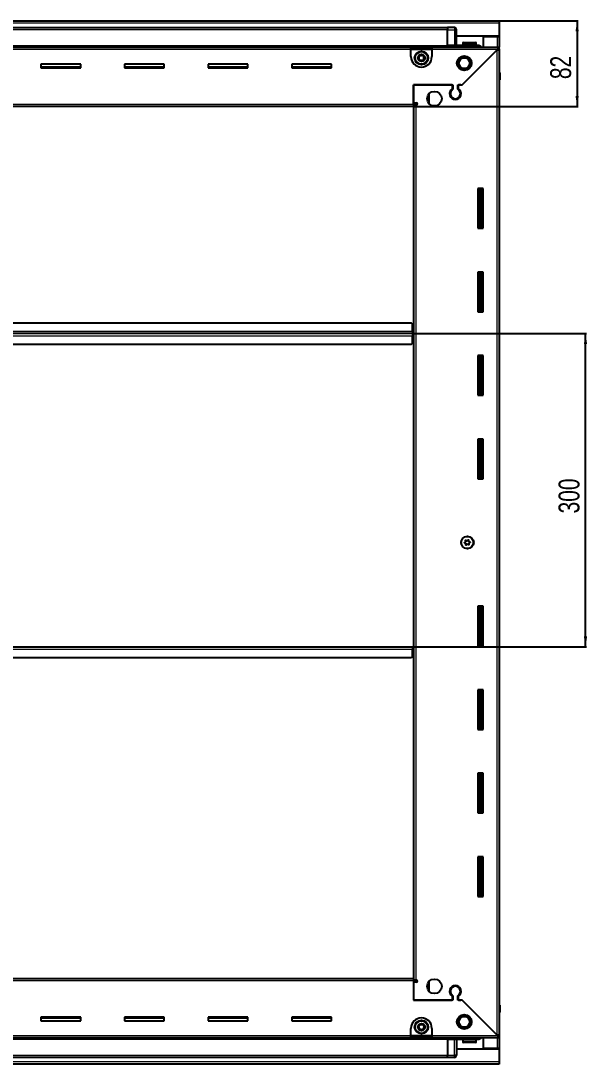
# Model space of a CAD drawing. Header units: millimetres. Extents: x -659 to 3374, y -1410 to 1457.
# Drawn here: x 2832 to 3374, y 274 to 1273 of the extents above; entities that cross this region are included whole.
import ezdxf

# ---------------------------------------------------------------- set-up
doc = ezdxf.new("R2010")
doc.units = ezdxf.units.MM
doc.layers.add('FORMAT', color=7, linetype='Continuous')
doc.styles.add('SLDTEXTSTYLE0', font='TXT', dxfattribs={"width": 0.75})
doc.dimstyles.new('SLDDIMSTYLE0', dxfattribs={"dimtxt": 20, "dimasz": 10, "dimexe": 0, "dimexo": 0.0625, "dimgap": 5, "dimtad": 2, "dimdec": 1, "dimrnd": 1e-09, "dimzin": 12, "dimdsep": 46, "dimtxsty": 'SLDTEXTSTYLE0', "dimsah": 1, "dimcen": 0.09, "dimadec": 0, "dimazin": 3, "dimtfac": 1, "dimtofl": 0, "dimtmove": 0, "dimatfit": 3, "dimfxl": 0, "dimfrac": 2, "dimtolj": 1, "dimtzin": 12, "dimarcsym": 0})

# ---------------------------------------------------------------- blocks, each defined once
blk = doc.blocks.new('_D_7')
at = {"layer": 'FORMAT'}
for p, q in [((3289.62, 1272.83), (3365.11, 1272.83)), ((3364.11, 1272.83), (3364.11, 1190.83)), ((3207.62, 1190.83), (3365.11, 1190.83))]:
    blk.add_line(p, q, dxfattribs=at)
for points in [[(3364.11, 1272.83), (3362.57, 1262.83), (3365.65, 1262.83)], [(3364.11, 1190.83), (3365.65, 1200.83), (3362.57, 1200.83)]]:
    blk.add_solid(points, dxfattribs=at)
at = {"layer": 'FORMAT', "insert": (3338.33, 1217.05), "char_height": 20, "attachment_point": 1, "rotation": 90, "style": 'SLDTEXTSTYLE0'}
blk.add_mtext('82', dxfattribs=at)
blk = doc.blocks.new('_D_8')
at = {"layer": 'FORMAT'}
for p, q in [((3206.62, 973.33), (3373.11, 973.33)), ((3372.11, 673.33), (3372.11, 973.33)), ((3206.62, 673.33), (3373.11, 673.33))]:
    blk.add_line(p, q, dxfattribs=at)
for points in [[(3372.11, 973.33), (3370.57, 963.33), (3373.65, 963.33)], [(3372.11, 673.33), (3373.65, 683.33), (3370.57, 683.33)]]:
    blk.add_solid(points, dxfattribs=at)
at = {"layer": 'FORMAT', "insert": (3346.33, 801.16), "char_height": 20, "attachment_point": 1, "rotation": 90, "style": 'SLDTEXTSTYLE0'}
blk.add_mtext('300', dxfattribs=at)

msp = doc.modelspace()

# ---------------------------------------------------------------- linework, layer by layer
at = {"color": 7, "linetype": 'Continuous', "lineweight": 25}
for p, q in [((2290.61, 1272.83), (3289.61, 1272.83)), ((3289.61, 1272.83), (3289.61, 1270.73)), ((3289.61, 1270.73), (3289.61, 1258.33)), ((3240.11, 1266.18), (2340.11, 1266.18)), ((3240.11, 1266.33), (3240.11, 1266.33)), ((3246.61, 1266.33), (3240.11, 1266.33)), ((3246.61, 1266.33), (3240.11, 1266.33)), ((3240.11, 1266.33), (3240.11, 1264.33)), ((3240.11, 1249.33), (3240.11, 1264.33)), ((3248.61, 1264.33), (3248.61, 1264.33)), ((3248.61, 1249.33), (3248.61, 1264.33)), ((3269.11, 1249.33), (3240.11, 1249.33)), ((3240.11, 1249.33), (3240.11, 1248.83)), ((3240.11, 1249.3), (3240.18, 1247.58)), ((3289.61, 1258.33), (3248.61, 1258.33)), ((3254.61, 1251.23), (3254.61, 1249.33)), ((3255.41, 1252.03), (3266.81, 1252.03)), ((3267.61, 1249.33), (3267.61, 1251.23)), ((3274.61, 1257.83), (3287.51, 1257.83)), ((3274.61, 1247.58), (3274.61, 1257.83)), ((3287.51, 1257.83), (3289.61, 1257.83)), ((3288.11, 1257.83), (3288.11, 1258.33)), ((3289.61, 1257.83), (3289.61, 1258.33)), ((3289.61, 1257.83), (3289.61, 1247.58)), ((2340.11, 1248.18), (3240.11, 1248.18)), ((2375.11, 1247.58), (3205.11, 1247.58)), ((3205.11, 1245.48), (3205.11, 1247.58)), ((3205.11, 1247.58), (3225.11, 1247.58)), ((3205.11, 1246.08), (3225.11, 1246.08)), ((3205.11, 1238.58), (3205.11, 1245.48)), ((3225.11, 1247.58), (3288.61, 1247.58)), ((3225.11, 1247.58), (3225.11, 1245.48)), ((3225.11, 1245.48), (3225.11, 1238.58)), ((3287.51, 1244.98), (3253.41, 1210.88)), ((3254.11, 1211.58), (3288.01, 1245.48)), ((3288.11, 1245.58), (3289.61, 1245.58)), ((3288.61, 1246.08), (3288.61, 1247.58)), ((3288.61, 1247.58), (3289.61, 1247.58)), ((3288.61, 1246.08), (3289.61, 1246.08)), ((3289.61, 1246.08), (3289.61, 1247.58)), ((3289.61, 1246.08), (3289.61, 1245.58)), ((3289.61, 1245.58), (3289.61, 301.08)), ((2889.11, 1231.33), (2851.11, 1231.33)), ((2851.11, 1231.33), (2851.11, 1227.83)), ((2889.11, 1227.83), (2889.11, 1231.33)), ((2969.11, 1231.33), (2931.11, 1231.33)), ((2931.11, 1231.33), (2931.11, 1227.83)), ((2969.11, 1227.83), (2969.11, 1231.33)), ((3049.11, 1231.33), (3011.11, 1231.33)), ((3011.11, 1231.33), (3011.11, 1227.83)), ((3049.11, 1227.83), (3049.11, 1231.33)), ((3129.11, 1231.33), (3091.11, 1231.33)), ((3091.11, 1231.33), (3091.11, 1227.83)), ((3129.11, 1227.83), (3129.11, 1231.33)), ((2889.11, 1228.58), (2851.11, 1228.58)), ((2851.11, 1227.83), (2889.11, 1227.83)), ((2969.11, 1228.58), (2931.11, 1228.58)), ((2931.11, 1227.83), (2969.11, 1227.83)), ((3049.11, 1228.58), (3011.11, 1228.58)), ((3011.11, 1227.83), (3049.11, 1227.83)), ((3129.11, 1228.58), (3091.11, 1228.58)), ((3091.11, 1227.83), (3129.11, 1227.83)), ((3289.61, 1224.15), (3289.61, 1224.15)), ((3290.11, 1222.83), (3290.11, 1216.33)), ((3290.11, 1216.33), (3290.11, 1222.83)), ((3207.61, 1211.58), (3207.61, 1194.33)), ((3244.61, 1211.58), (3207.61, 1211.58)), ((3207.61, 1211.58), (3245.31, 1211.58)), ((3207.61, 1192.93), (3207.61, 1211.58)), ((3244.61, 1211.58), (3244.61, 1207.69)), ((3245.31, 1211.58), (3245.31, 1207.29)), ((3249.91, 1211.58), (3254.11, 1211.58)), ((3249.91, 1207.29), (3249.91, 1211.58)), ((3252.71, 1211.58), (3250.61, 1211.58)), ((3250.61, 1207.69), (3250.61, 1211.58)), ((3253.41, 1210.88), (3252.71, 1211.58)), ((3289.61, 1216.33), (3290.11, 1216.33)), ((3289.96, 330.33), (3289.96, 1216.33)), ((3290.11, 1216.33), (3290.11, 1216.33)), ((3290.11, 1216.33), (3290.11, 1216.33)), ((3222.11, 1202.66), (3222.11, 1194)), ((3207.61, 1190.83), (2372.61, 1190.83)), ((3207.61, 1194.33), (3210.46, 1194.33)), ((3209.61, 1193.33), (3207.61, 1193.33)), ((3207.61, 1192.93), (3207.61, 1190.83)), ((3207.61, 1192.33), (3209.71, 1192.33)), ((3207.61, 1190.83), (3207.61, 355.83)), ((3209.61, 1192.33), (3209.61, 1193.33)), ((3210.46, 1192.33), (3209.71, 1192.33)), ((3249.61, 1198.72), (3249.61, 1197.96)), ((3269.11, 1112.33), (3269.11, 1074.33)), ((3274.11, 1112.33), (3269.11, 1112.33)), ((3270.13, 1112.33), (3270.13, 1074.33)), ((3270.17, 1112.33), (3270.17, 1074.33)), ((3271.96, 1112.33), (3271.96, 1074.33)), ((3274.11, 1074.33), (3274.11, 1112.33)), ((3269.11, 1074.33), (3274.11, 1074.33)), ((3269.11, 1032.33), (3269.11, 994.33)), ((3274.11, 1032.33), (3269.11, 1032.33)), ((3270.13, 1032.33), (3270.13, 994.33)), ((3270.17, 1032.33), (3270.17, 994.33)), ((3271.96, 1032.33), (3271.96, 994.33)), ((3274.11, 994.33), (3274.11, 1032.33)), ((3269.11, 994.33), (3274.11, 994.33)), ((3205.61, 983.33), (2374.61, 983.33)), ((3206.61, 982.33), (3205.61, 983.33)), ((3206.61, 975.43), (3206.61, 982.33)), ((3206.61, 973.33), (2373.61, 973.33)), ((3206.86, 976.18), (3206.61, 976.18)), ((3206.61, 975.43), (3206.61, 973.33)), ((3206.61, 973.33), (3206.61, 971.23)), ((3206.61, 964.33), (3206.61, 971.23)), ((3206.61, 970.48), (3206.86, 970.48)), ((3206.86, 973.33), (3206.86, 976.18)), ((3206.86, 970.48), (3206.86, 973.33)), ((3207.61, 973.33), (3206.86, 973.33)), ((2374.61, 963.33), (3205.61, 963.33)), ((3205.61, 963.33), (3206.61, 964.33)), ((3269.11, 952.33), (3269.11, 914.33)), ((3274.11, 952.33), (3269.11, 952.33)), ((3270.13, 952.33), (3270.13, 914.33)), ((3270.17, 952.33), (3270.17, 914.33)), ((3271.96, 952.33), (3271.96, 914.33)), ((3274.11, 914.33), (3274.11, 952.33)), ((3269.11, 914.33), (3274.11, 914.33)), ((3269.11, 872.33), (3269.11, 834.33)), ((3274.11, 872.33), (3269.11, 872.33)), ((3270.13, 872.33), (3270.13, 834.33)), ((3270.17, 872.33), (3270.17, 834.33)), ((3271.96, 872.33), (3271.96, 834.33)), ((3274.11, 834.33), (3274.11, 872.33)), ((3269.11, 834.33), (3274.11, 834.33)), ((3269.11, 712.33), (3269.11, 674.33)), ((3274.11, 712.33), (3269.11, 712.33)), ((3270.13, 712.33), (3270.13, 674.33)), ((3270.17, 712.33), (3270.17, 674.33)), ((3271.96, 712.33), (3271.96, 674.33)), ((3274.11, 674.33), (3274.11, 712.33)), ((2373.61, 673.33), (3206.61, 673.33)), ((3206.61, 673.33), (3206.61, 671.23)), ((3206.61, 664.33), (3206.61, 671.23)), ((3206.61, 670.48), (3206.86, 670.48)), ((3206.86, 670.48), (3206.86, 673.33)), ((3206.86, 673.33), (3207.61, 673.33)), ((3269.11, 674.33), (3274.11, 674.33)), ((2374.61, 663.33), (3205.61, 663.33)), ((3205.61, 663.33), (3206.61, 664.33)), ((3269.11, 632.33), (3269.11, 594.33)), ((3274.11, 632.33), (3269.11, 632.33)), ((3270.13, 632.33), (3270.13, 594.33)), ((3270.17, 632.33), (3270.17, 594.33)), ((3271.96, 632.33), (3271.96, 594.33)), ((3274.11, 594.33), (3274.11, 632.33)), ((3269.11, 594.33), (3274.11, 594.33)), ((3269.11, 552.33), (3269.11, 514.33)), ((3274.11, 552.33), (3269.11, 552.33)), ((3270.13, 552.33), (3270.13, 514.33)), ((3270.17, 552.33), (3270.17, 514.33)), ((3271.96, 552.33), (3271.96, 514.33)), ((3274.11, 514.33), (3274.11, 552.33)), ((3269.11, 514.33), (3274.11, 514.33)), ((3269.11, 472.33), (3269.11, 434.33)), ((3274.11, 472.33), (3269.11, 472.33)), ((3270.13, 472.33), (3270.13, 434.33)), ((3270.17, 472.33), (3270.17, 434.33)), ((3271.96, 472.33), (3271.96, 434.33)), ((3274.11, 434.33), (3274.11, 472.33)), ((3269.11, 434.33), (3274.11, 434.33)), ((2372.61, 355.83), (3207.61, 355.83)), ((3207.61, 355.83), (3207.61, 353.73)), ((3209.71, 354.33), (3207.61, 354.33)), ((3207.61, 353.73), (3207.61, 335.08)), ((3207.61, 353.33), (3209.61, 353.33)), ((3207.61, 352.33), (3207.61, 335.08)), ((3210.46, 352.33), (3207.61, 352.33)), ((3209.61, 353.33), (3209.61, 354.33)), ((3209.71, 354.33), (3210.46, 354.33)), ((3222.11, 352.66), (3222.11, 344)), ((3249.61, 348.7), (3249.61, 347.94)), ((3207.61, 335.08), (3244.61, 335.08)), ((3245.31, 335.08), (3207.61, 335.08)), ((3244.61, 338.97), (3244.61, 335.08)), ((3245.31, 339.37), (3245.31, 335.08)), ((3249.91, 335.08), (3249.91, 339.37)), ((3254.11, 335.08), (3249.91, 335.08)), ((3250.61, 335.08), (3250.61, 338.97)), ((3250.61, 335.08), (3252.71, 335.08)), ((3252.71, 335.08), (3253.41, 335.78)), ((3253.41, 335.78), (3287.51, 301.68)), ((3288.01, 301.18), (3254.11, 335.08)), ((3289.61, 330.33), (3290.11, 330.33)), ((3290.11, 330.33), (3290.11, 330.33)), ((3290.11, 323.83), (3290.11, 330.33)), ((3290.11, 330.33), (3290.11, 323.83)), ((2889.11, 318.83), (2851.11, 318.83)), ((2851.11, 318.83), (2851.11, 315.33)), ((2851.11, 318.08), (2889.11, 318.08)), ((2851.11, 315.33), (2889.11, 315.33)), ((2889.11, 315.33), (2889.11, 318.83)), ((2969.11, 318.83), (2931.11, 318.83)), ((2931.11, 318.83), (2931.11, 315.33)), ((2931.11, 318.08), (2969.11, 318.08)), ((2931.11, 315.33), (2969.11, 315.33)), ((2969.11, 315.33), (2969.11, 318.83)), ((3049.11, 318.83), (3011.11, 318.83)), ((3011.11, 318.83), (3011.11, 315.33)), ((3011.11, 318.08), (3049.11, 318.08)), ((3011.11, 315.33), (3049.11, 315.33)), ((3049.11, 315.33), (3049.11, 318.83)), ((3129.11, 318.83), (3091.11, 318.83)), ((3091.11, 318.83), (3091.11, 315.33)), ((3091.11, 318.08), (3129.11, 318.08)), ((3091.11, 315.33), (3129.11, 315.33)), ((3129.11, 315.33), (3129.11, 318.83)), ((3205.11, 301.18), (3205.11, 308.08)), ((3205.11, 299.08), (3205.11, 301.18)), ((3225.11, 300.58), (3205.11, 300.58)), ((3225.11, 308.08), (3225.11, 301.18)), ((3225.11, 301.18), (3225.11, 299.08)), ((3288.11, 301.08), (3289.61, 301.08)), ((3288.61, 300.58), (3288.61, 299.08)), ((3289.61, 300.58), (3288.61, 300.58)), ((3289.61, 301.08), (3289.61, 300.58)), ((3289.61, 300.58), (3289.61, 299.08)), ((3240.11, 298.48), (2340.11, 298.48)), ((3205.11, 299.08), (2375.11, 299.08)), ((3225.11, 299.08), (3205.11, 299.08)), ((3288.61, 299.08), (3225.11, 299.08)), ((3240.18, 299.08), (3240.11, 297.36)), ((3240.11, 297.33), (3240.11, 297.83)), ((3269.11, 297.33), (3240.11, 297.33)), ((3240.11, 297.33), (3240.11, 282.33)), ((3248.61, 297.33), (3248.61, 282.33)), ((3254.61, 297.33), (3254.61, 295.43)), ((3262.4, 294.63), (3255.41, 294.63)), ((3266.81, 294.63), (3262.4, 294.63)), ((3267.61, 295.43), (3267.61, 297.33)), ((3274.61, 288.83), (3274.61, 299.08)), ((3289.61, 299.08), (3288.61, 299.08)), ((3289.61, 299.08), (3289.61, 288.83)), ((2340.11, 280.48), (3240.11, 280.48)), ((3240.11, 280.33), (3240.11, 282.33)), ((3240.11, 280.33), (3240.11, 280.33)), ((3246.61, 280.33), (3240.11, 280.33)), ((3240.11, 280.33), (3240.11, 280.33)), ((3246.61, 280.33), (3240.11, 280.33)), ((3247.93, 280.83), (3247.93, 280.83)), ((3248.61, 288.33), (3289.61, 288.33)), ((3287.51, 288.83), (3274.61, 288.83)), ((3289.61, 288.83), (3287.51, 288.83)), ((3288.11, 288.33), (3288.11, 288.83)), ((3289.61, 288.33), (3289.61, 288.83)), ((3289.61, 288.33), (3289.61, 275.93)), ((3289.61, 273.83), (2290.61, 273.83)), ((3289.61, 275.93), (3289.61, 273.83))]:
    msp.add_line(p, q, dxfattribs=at)
at = {"color": 8, "linetype": 'Continuous', "lineweight": 18}
for p, q in [((3289.61, 1270.73), (2290.61, 1270.73)), ((3240.11, 1264.18), (2340.11, 1264.18)), ((3240.11, 1264.33), (3246.61, 1264.33)), ((3246.61, 1266.33), (3246.61, 1264.33)), ((3248.61, 1264.33), (3246.61, 1264.33)), ((3246.61, 1264.33), (3246.61, 1249.33)), ((3240.11, 1248.83), (2340.11, 1248.83)), ((3254.61, 1251.23), (3267.61, 1251.23)), ((3287.51, 1258.33), (3287.51, 1257.83)), ((3287.51, 1257.83), (3287.51, 1247.58)), ((3240.11, 1247.59), (2340.11, 1247.59)), ((3205.11, 1245.48), (2375.11, 1245.48)), ((3205.11, 1245.48), (3225.11, 1245.48)), ((3288.01, 1245.48), (3225.11, 1245.48)), ((3287.51, 301.68), (3287.51, 1244.98)), ((3289.61, 1222.83), (3290.11, 1222.83)), ((2372.61, 1192.93), (3207.61, 1192.93)), ((3209.71, 1192.33), (3209.71, 354.33)), ((3271.37, 1074.33), (3271.37, 1112.33)), ((3272.61, 1074.33), (3272.61, 1112.33)), ((3271.37, 994.33), (3271.37, 1032.33)), ((3272.61, 994.33), (3272.61, 1032.33)), ((3206.61, 975.43), (2373.61, 975.43)), ((2373.61, 971.23), (3206.61, 971.23)), ((3271.37, 914.33), (3271.37, 952.33)), ((3272.61, 914.33), (3272.61, 952.33)), ((3271.37, 834.33), (3271.37, 872.33)), ((3272.61, 834.33), (3272.61, 872.33)), ((3271.37, 674.33), (3271.37, 712.33)), ((3272.61, 674.33), (3272.61, 712.33)), ((2373.61, 671.23), (3206.61, 671.23)), ((3271.37, 594.33), (3271.37, 632.33)), ((3272.61, 594.33), (3272.61, 632.33)), ((3271.37, 514.33), (3271.37, 552.33)), ((3272.61, 514.33), (3272.61, 552.33)), ((3271.37, 434.33), (3271.37, 472.33)), ((3272.61, 434.33), (3272.61, 472.33)), ((3207.61, 353.73), (2372.61, 353.73)), ((3289.61, 323.83), (3290.11, 323.83)), ((2375.11, 301.18), (3205.11, 301.18)), ((3225.11, 301.18), (3205.11, 301.18)), ((3225.11, 301.18), (3288.01, 301.18)), ((2340.11, 299.07), (3240.11, 299.07)), ((2340.11, 297.83), (3240.11, 297.83)), ((3246.61, 282.33), (3246.61, 297.33)), ((3262.58, 295.43), (3254.61, 295.43)), ((3267.61, 295.43), (3262.58, 295.43)), ((3287.51, 299.08), (3287.51, 288.83)), ((2340.11, 282.48), (3240.11, 282.48)), ((3240.11, 282.33), (3246.61, 282.33)), ((3248.61, 282.33), (3246.61, 282.33)), ((3246.61, 280.33), (3246.61, 282.33)), ((3287.51, 288.83), (3287.51, 288.33)), ((3289.61, 275.93), (2290.61, 275.93))]:
    msp.add_line(p, q, dxfattribs=at)
at = {"color": 7, "linetype": 'Continuous', "lineweight": 25}
for centre, radius in [((3215.11, 1237.33), 6.5), ((3215.11, 1237.33), 3.46), ((3256.11, 1232.33), 7), ((3256.11, 1232.33), 6.03), ((3256.11, 1232.33), 5.1), ((3227.61, 1198.33), 7), ((3259.11, 773.33), 6), ((3258.96, 773.33), 5.78), ((3258.96, 773.33), 1.85), ((3227.61, 348.33), 7), ((3256.11, 314.33), 7), ((3256.11, 314.33), 6.03), ((3215.11, 309.33), 6.5), ((3215.11, 309.33), 3.46), ((3256.11, 314.33), 5.1)]:
    msp.add_circle(centre, radius, dxfattribs=at)
at = {"color": 8, "linetype": 'Continuous', "lineweight": 18}
for centre in [(3215.11, 1237.33), (3215.11, 309.33)]:
    msp.add_circle(centre, 5.7, dxfattribs=at)
at = {"color": 7, "linetype": 'Continuous', "lineweight": 25}
for centre, radius, start, end in [((3246.61, 1264.33), 2, 0, 90), ((3246.61, 1264.33), 2, 0, 90), ((3248.81, 1249.53), 0.2, 180, 270), ((3255.41, 1251.23), 0.8, 90, 180), ((3266.81, 1251.23), 0.8, 0, 90), ((3215.11, 1237.33), 2.5, 100.11158, 160.11158), ((3215.11, 1237.33), 2.5, 40.11158, 100.11158), ((3215.11, 1237.33), 2.5, 340.11158, 40.11158), ((3215.11, 1238.58), 10, 180, 270), ((3215.11, 1237.33), 2.5, 160.11158, 220.11158), ((3215.11, 1237.33), 2.5, 220.11158, 280.11158), ((3215.11, 1238.58), 10, 270, 0), ((3215.11, 1237.33), 2.5, 280.11158, 340.11158), ((3288.11, 1222.83), 2, 0, 41.40962), ((3247.61, 1203.08), 5.5, 123.05573, 56.94427), ((3247.61, 1203.08), 4.8, 118.63099, 61.36901), ((3210.46, 1193.33), 1, 270, 90), ((3210.46, 353.33), 1, 270, 90), ((3247.61, 343.58), 5.5, 303.05573, 236.94427), ((3247.61, 343.58), 4.8, 298.63099, 241.36901), ((3288.11, 323.83), 2, 318.57492, 0), ((3288.11, 323.83), 2, 318.59038, 0), ((3215.11, 308.08), 10, 90, 180), ((3215.11, 309.33), 2.5, 147.04236, 207.04236), ((3215.11, 309.33), 2.5, 87.04236, 147.04236), ((3215.11, 308.08), 10, 0, 90), ((3215.11, 309.33), 2.5, 27.04236, 87.04236), ((3215.11, 309.33), 2.5, 327.04236, 27.04236), ((3215.11, 309.33), 2.5, 207.04236, 267.04236), ((3215.11, 309.33), 2.5, 267.04236, 327.04236), ((3248.81, 297.13), 0.2, 90, 180), ((3255.41, 295.43), 0.8, 180, 270), ((3266.81, 295.43), 0.8, 270, 0), ((3246.61, 282.33), 2, 270, 0)]:
    msp.add_arc(centre, radius, start, end, dxfattribs=at)
for points, knots in [([(3240.11, 1249.33), (3240.11, 1249.29), (3240.11, 1249.22), (3240.11, 1248.6), (3240.11, 1248.02), (3240.11, 1247.62), (3240.11, 1247.59)], [0, 0, 0, 0, 0.3242788, 0.6485576, 0.9728365, 1, 1, 1, 1]), ([(3272.32, 1247.58), (3272.2, 1247.78), (3271.82, 1248.43), (3270.66, 1249.14), (3269.63, 1249.27), (3269.11, 1249.33)], [0, 0, 0, 0, 0.1822499, 0.5911249, 1, 1, 1, 1]), ([(3212.27, 1236.82), (3212.31, 1236.94), (3212.51, 1237.5), (3212.85, 1238.44), (3213.13, 1239.21), (3213.25, 1239.54)], [0, 0, 0, 0, 0.133125, 0.637099, 1, 1, 1, 1]), ([(3213.25, 1239.54), (3213.76, 1239.63), (3214.71, 1239.8), (3215.65, 1239.97), (3216.09, 1240.04)], [0, 0, 0, 0, 0.534686, 1, 1, 1, 1]), ([(3216.09, 1240.04), (3216.42, 1239.65), (3217.04, 1238.91), (3217.66, 1238.18), (3217.95, 1237.84)], [0, 0, 0, 0, 0.5346859, 1, 1, 1, 1]), ([(3287.51, 1244.98), (3287.76, 1245.03), (3288.26, 1245.12), (3288.9, 1245.25), (3289.36, 1245.38), (3289.58, 1245.49), (3289.6, 1245.56), (3289.61, 1245.58)], [0, 0, 0, 0, 0.2302553, 0.4485219, 0.6667858, 0.8850496, 1, 1, 1, 1]), ([(3288.61, 1247.58), (3288.56, 1247.55), (3288.47, 1247.5), (3288.34, 1247.11), (3288.21, 1246.55), (3288.1, 1245.97), (3288.03, 1245.61), (3288.01, 1245.48)], [0, 0, 0, 0, 0.230255, 0.448522, 0.666786, 0.88505, 1, 1, 1, 1]), ([(3214.13, 1234.62), (3213.79, 1235.01), (3213.17, 1235.75), (3212.55, 1236.48), (3212.27, 1236.82)], [0, 0, 0, 0, 0.5346859, 1, 1, 1, 1]), ([(3216.97, 1235.12), (3216.46, 1235.03), (3215.51, 1234.86), (3214.57, 1234.69), (3214.13, 1234.62)], [0, 0, 0, 0, 0.534686, 1, 1, 1, 1]), ([(3217.95, 1237.84), (3217.83, 1237.51), (3217.55, 1236.74), (3217.21, 1235.8), (3217.01, 1235.24), (3216.97, 1235.12)], [0, 0, 0, 0, 0.362901, 0.866875, 1, 1, 1, 1]), ([(3257.32, 775.6), (3257.31, 775.59), (3257.29, 775.57), (3257.28, 775.52), (3257.27, 775.37), (3257.33, 774.99), (3257.4, 774.45), (3257.17, 773.87), (3256.77, 773.54), (3256.44, 773.33), (3256.25, 773.18), (3256.19, 773.11), (3256.17, 773.07), (3256.17, 773.04), (3256.19, 773.01), (3256.23, 772.96), (3256.47, 772.83), (3256.92, 772.68), (3257.52, 772.29), (3257.69, 771.6), (3257.7, 771.13), (3257.74, 770.86), (3257.78, 770.8), (3257.8, 770.78), (3257.83, 770.77), (3257.87, 770.77), (3257.91, 770.78), (3257.98, 770.82), (3258.17, 770.95), (3258.46, 771.19), (3258.9, 771.46), (3259.53, 771.5), (3260.02, 771.26), (3260.37, 771.08), (3260.51, 771.04), (3260.57, 771.04), (3260.6, 771.06), (3260.62, 771.09), (3260.64, 771.14), (3260.64, 771.29), (3260.59, 771.67), (3260.51, 772.2), (3260.75, 772.79), (3261.15, 773.12), (3261.48, 773.33), (3261.67, 773.48), (3261.73, 773.55), (3261.75, 773.59), (3261.74, 773.62), (3261.73, 773.65), (3261.68, 773.7), (3261.45, 773.83), (3261, 773.98), (3260.4, 774.37), (3260.23, 775.06), (3260.22, 775.53), (3260.18, 775.8), (3260.14, 775.86), (3260.12, 775.88), (3260.09, 775.89), (3260.05, 775.89), (3260.01, 775.88), (3259.94, 775.84), (3259.75, 775.71), (3259.45, 775.47), (3259.02, 775.2), (3258.38, 775.16), (3257.9, 775.4), (3257.55, 775.58), (3257.41, 775.62), (3257.35, 775.62), (3257.33, 775.61), (3257.32, 775.6)], [0, 0, 0, 0, 0.002009, 0.00442, 0.009365, 0.025528, 0.067705, 0.095786, 0.124646, 0.150342, 0.160519, 0.163394, 0.165697, 0.167245, 0.168874, 0.17077, 0.178606, 0.211994, 0.249994, 0.287995, 0.321383, 0.329219, 0.331115, 0.332744, 0.334292, 0.336217, 0.338535, 0.341318, 0.349662, 0.375358, 0.404217, 0.432298, 0.474475, 0.490639, 0.496669, 0.49844, 0.5, 0.502009, 0.50442, 0.509365, 0.525528, 0.567705, 0.595786, 0.624646, 0.650342, 0.660519, 0.663394, 0.665697, 0.667245, 0.668874, 0.67077, 0.678606, 0.711994, 0.749994, 0.787995, 0.821383, 0.829219, 0.831115, 0.832744, 0.834292, 0.836217, 0.838535, 0.841318, 0.849662, 0.875358, 0.904217, 0.932298, 0.974475, 0.990639, 0.996669, 0.99844, 1, 1, 1, 1]), ([(3212.23, 309.48), (3212.51, 309.91), (3213.03, 310.72), (3213.55, 311.53), (3213.8, 311.9)], [0, 0, 0, 0, 0.534686, 1, 1, 1, 1]), ([(3213.8, 311.9), (3213.92, 311.89), (3214.52, 311.86), (3215.51, 311.81), (3216.33, 311.77), (3216.68, 311.75)], [0, 0, 0, 0, 0.1331247, 0.6370994, 1, 1, 1, 1]), ([(3216.68, 311.75), (3216.91, 311.29), (3217.35, 310.43), (3217.79, 309.58), (3217.99, 309.18)], [0, 0, 0, 0, 0.5346859, 1, 1, 1, 1]), ([(3213.54, 306.91), (3213.3, 307.37), (3212.87, 308.23), (3212.43, 309.08), (3212.23, 309.48)], [0, 0, 0, 0, 0.534686, 1, 1, 1, 1]), ([(3216.42, 306.76), (3216.08, 306.78), (3215.25, 306.82), (3214.26, 306.87), (3213.66, 306.9), (3213.54, 306.91)], [0, 0, 0, 0, 0.362901, 0.866875, 1, 1, 1, 1]), ([(3217.99, 309.18), (3217.71, 308.75), (3217.19, 307.94), (3216.66, 307.13), (3216.42, 306.76)], [0, 0, 0, 0, 0.534686, 1, 1, 1, 1]), ([(3289.61, 301.08), (3289.58, 301.13), (3289.53, 301.22), (3289.14, 301.35), (3288.58, 301.48), (3288, 301.59), (3287.63, 301.66), (3287.51, 301.68)], [0, 0, 0, 0, 0.230255, 0.448522, 0.666786, 0.88505, 1, 1, 1, 1]), ([(3288.01, 301.18), (3288.05, 300.93), (3288.14, 300.43), (3288.28, 299.79), (3288.41, 299.33), (3288.52, 299.11), (3288.59, 299.09), (3288.61, 299.08)], [0, 0, 0, 0, 0.230255, 0.448522, 0.666786, 0.88505, 1, 1, 1, 1]), ([(3240.11, 297.33), (3240.11, 297.37), (3240.11, 297.44), (3240.11, 298.06), (3240.11, 298.64), (3240.11, 299.04), (3240.11, 299.08)], [0, 0, 0, 0, 0.32291, 0.645819, 0.968729, 1, 1, 1, 1]), ([(3272.32, 299.08), (3272.2, 298.88), (3271.82, 298.23), (3270.66, 297.52), (3269.63, 297.39), (3269.11, 297.33)], [0, 0, 0, 0, 0.1822499, 0.5911249, 1, 1, 1, 1])]:
    msp.add_open_spline(points, degree=3, knots=knots, dxfattribs=at)
at = {"color": 8, "linetype": 'Continuous', "lineweight": 18}
for points, knots in [([(3269.11, 1249.33), (3269.11, 1249.28), (3269.11, 1249.21), (3269.11, 1248.78), (3269.11, 1248.32), (3269.11, 1247.91), (3269.11, 1247.64), (3269.11, 1247.58)], [0, 0, 0, 0, 0.3597529, 0.5534142, 0.7511852, 0.9489563, 1, 1, 1, 1]), ([(3269.11, 297.33), (3269.11, 297.38), (3269.11, 297.45), (3269.11, 297.88), (3269.11, 298.34), (3269.11, 298.75), (3269.11, 299.02), (3269.11, 299.08)], [0, 0, 0, 0, 0.359753, 0.553414, 0.751185, 0.948956, 1, 1, 1, 1])]:
    msp.add_open_spline(points, degree=3, knots=knots, dxfattribs=at)
at = {"color": 7, "linetype": 'Continuous', "lineweight": 25}
for points in [[(3287.51, 1244.98), (3287.59, 1245.03), (3287.74, 1245.13), (3287.94, 1245.28), (3288.08, 1245.43), (3288.1, 1245.53), (3288.11, 1245.58)], [(3288.61, 1246.08), (3288.56, 1246.07), (3288.46, 1246.05), (3288.31, 1245.91), (3288.16, 1245.72), (3288.06, 1245.56), (3288.01, 1245.48)], [(3288.11, 301.08), (3288.1, 301.13), (3288.08, 301.23), (3287.94, 301.38), (3287.74, 301.53), (3287.59, 301.63), (3287.51, 301.68)], [(3288.01, 301.18), (3288.06, 301.1), (3288.16, 300.94), (3288.31, 300.75), (3288.46, 300.61), (3288.56, 300.59), (3288.61, 300.58)]]:
    msp.add_open_spline(points, degree=3, dxfattribs=at)

# ---------------------------------------------------------------- dimensions: what is measured, and where the dimension line sits
at = {"layer": 'FORMAT'}
for base, p1, p2, picture, middle in [((3364.11, 1190.83), (3289.61, 1272.83), (3207.61, 1190.83), '_D_7', (3364.11, 1231.83)), ((3372.11, 973.33), (3206.61, 673.33), (3206.61, 973.33), '_D_8', (3372.11, 823.33))]:
    dim = msp.add_linear_dim(base=base, p1=p1, p2=p2, angle=90, dimstyle='SLDDIMSTYLE0', dxfattribs=at)
    dim.commit()
    dim.dimension.update_dxf_attribs({"geometry": picture, "text_midpoint": middle, "dimtype": 160})

doc.saveas('drawing.dxf')
